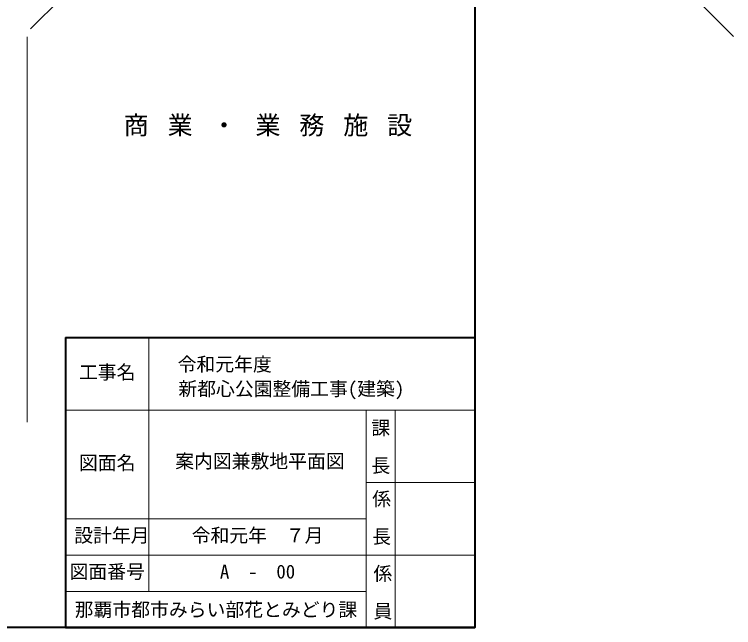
# Model space of a CAD drawing. Units: millimetres, scale not verified. Extents: x -287378 to 159522, y -165011 to 67197.
# Drawn here: x 55472 to 112782, y -79017 to -30176 of the extents above; entities that cross this region are included whole.
import ezdxf
from ezdxf.enums import TextEntityAlignment as Align

# ---------------------------------------------------------------- set-up
doc = ezdxf.new("R2010")
doc.units = ezdxf.units.MM
doc.header["$LTSCALE"] = 500
for name, color, linetype, lineweight in [('0-0_0_____\ue619', 4, 'Continuous', 9), ('0-8_______\ue619', 4, 'Continuous', 9), ('F-2__ﾞﾘｯﾄﾞ_y', 7, 'Continuous', 9)]:
    doc.layers.add(name, color=color, linetype=linetype, lineweight=lineweight)
doc.styles.add('@ＭＳ ゴシック', font='')
doc.styles.add('ＭＳ ゴシック', font='')
doc.styles.get('@ＭＳ ゴシック').set_extended_font_data('@MS Gothic')
doc.styles.get('ＭＳ ゴシック').set_extended_font_data('MS Gothic')

msp = doc.modelspace()

# ---------------------------------------------------------------- linework, layer by layer
at = {"layer": '0-0_0_____\ue619'}
for p, q in [((56763.3, -31327.7), (63303, -24786.7)), ((56496.4, -62666.3), (56497.9, -31967.9))]:
    msp.add_line(p, q, dxfattribs=at)
at = {"layer": '0-8_______\ue619'}
msp.add_line((108277.3, -27445.6), (112781.9, -31927.2), dxfattribs=at)
at = {"layer": 'F-2__ﾞﾘｯﾄﾞ_y', "color": 2, "lineweight": 40}
for p, q in [((59545.1, -55917.4), (92173.8, -55917.4)), ((59545.1, -55917.4), (59545.1, -79017.4)), ((92173.8, -55917.4), (92173.8, -79017.4)), ((59545.1, -79017.4), (92173.8, -79017.4))]:
    msp.add_line(p, q, dxfattribs=at)
at = {"layer": 'F-2__ﾞﾘｯﾄﾞ_y'}
for p, q in [((66186.3, -55917.4), (66186.3, -76129.9)), ((59545.1, -61692.4), (92173.8, -61692.4)), ((83511.3, -61692.4), (83511.3, -79017.4)), ((85821.3, -61692.4), (85821.3, -79017.4)), ((83511.3, -67467.4), (92173.8, -67467.4)), ((59545.1, -70354.9), (83511.3, -70354.9)), ((59545.1, -73242.4), (92173.8, -73242.4)), ((59545.1, -76129.9), (83511.3, -76129.9))]:
    msp.add_line(p, q, dxfattribs=at)
at = {"layer": 'F-2__ﾞﾘｯﾄﾞ_y', "color": 2, "lineweight": 40}
msp.add_lwpolyline([(92173.8, 56982.6), (92173.8, -79017.4), (-105576.2, -79017.4)], dxfattribs=at)

# ---------------------------------------------------------------- texts
at = {"layer": '0-0_0_____\ue619', "color": 7, "insert": (64178.2, -39896.3), "char_height": 1466, "attachment_point": 7, "style": 'ＭＳ ゴシック'}
msp.add_mtext('\\T1.75;商業・業務施設', dxfattribs=at)
at = {"layer": 'F-2__ﾞﾘｯﾄﾞ_y', "style": 'ＭＳ ゴシック'}
for s, p in [('令和元年度', (68481, -58920.5)), ('工事名', (60615.7, -59554.9)), ('新都心公園整備工事(建築)', (68536.8, -60875.2)), ('図面名', (60615.7, -66773.6)), ('案内図兼敷地平面図', (68286.3, -66638.4)), (' 設計年月', (59490.7, -72548.7)), ('令和元年\u3000７月', (69598.8, -72548.7)), ('図面番号', (59865.7, -75436.2)), ('A\u3000-\u300000', (71848.8, -75436.2)), ('那覇市都市みらい部花とみどり課', (60282.9, -78468.1))]:
    msp.add_text(s, height=1100, dxfattribs=at).set_placement(p, align=Align.BOTTOM_LEFT)
at = {"layer": 'F-2__ﾞﾘｯﾄﾞ_y', "style": '@ＭＳ ゴシック'}
for s, p in [('課\u3000長', (83768.1, -62343.3)), ('係\u3000長', (83835.3, -67995.1)), ('係\u3000員', (83934.3, -73939.2))]:
    msp.add_text(s, height=1100, rotation=270, dxfattribs=at).set_placement(p, align=Align.BOTTOM_LEFT)

doc.saveas('drawing.dxf')
